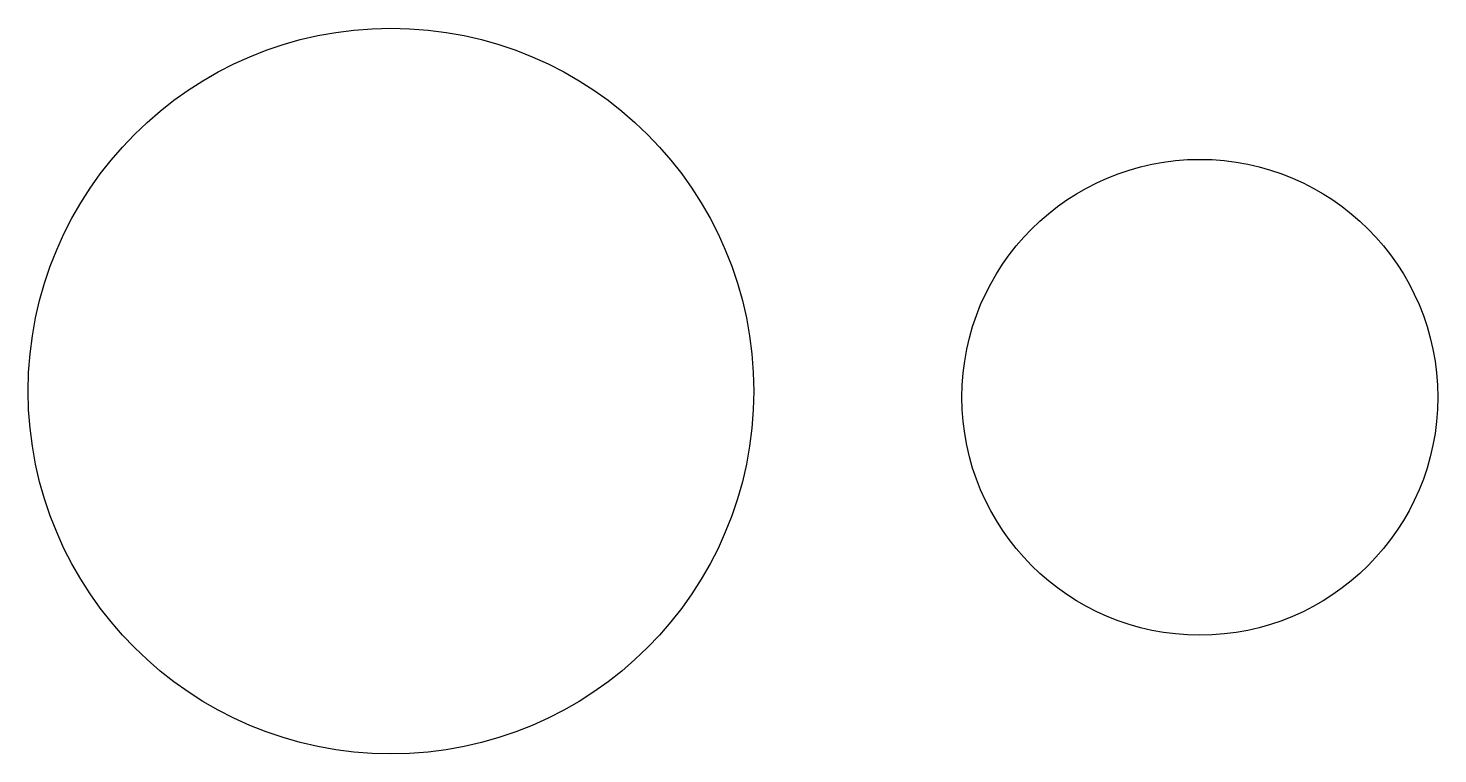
# Model space of a CAD drawing. Header units: millimetres. Extents: x 1562 to 3125, y 1673 to 2478.
import ezdxf

# ---------------------------------------------------------------- set-up
doc = ezdxf.new("R2010")
doc.units = ezdxf.units.MM

msp = doc.modelspace()

# ---------------------------------------------------------------- linework, layer by layer
for centre, radius in [((1964.4, 2075.3), 402.3), ((2861.3, 2068.4), 263.8)]:
    msp.add_circle(centre, radius)

doc.saveas('drawing.dxf')
